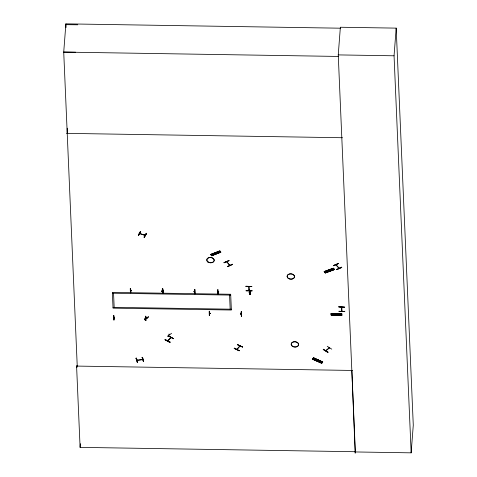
<?xml version="1.0" encoding="UTF-8"?>
<svg xmlns="http://www.w3.org/2000/svg" width="477" height="477" viewBox="0 0 477 477"><rect width="100%" height="100%" fill="white"/><g stroke="black" fill="none" stroke-linecap="round" stroke-linejoin="round"><path stroke-width="0.72" d="M67.221 133.375L67.245 128.194M344.752 311.487L338.825 311.272L344.752 311.66L344.764 311.225M341.818 314.886L341.842 315.386L331.151 315.19L331.092 313.586L331.116 314.081L341.8 314.248L341.782 313.753L331.092 313.598L341.794 313.759L341.848 315.166L331.145 314.79M252.059 290.529L252.047 290.994L246.132 290.898L246.138 290.433M340.411 28.197L65.892 23.85L63.721 52.088L77.238 366.092L76.594 366.08L77 367.475M355.359 451.725L80.094 447.366L80.374 443.688M113.574 315.81L113.711 320.067L114.039 320.073L113.872 315.631L113.568 315.834M114.057 319.84L113.86 315.786M114.629 318.046L114.641 317.61M130.597 288.358L130.251 288.579L130.394 292.812C131.879 293.093 129.458 282.587 130.722 292.818M130.692 290.809L131.294 290.809L131.324 290.356M138.545 235.501L140.745 231.661C139.868 230.749 137.68 236.479 138.557 235.274M140.077 233.849L140.238 233.557M140.214 233.849L140.316 233.426M144.316 237.343L146.534 233.515L144.34 237.385L144.054 237.051L146.29 233.42M145.097 235.429L144.507 234.946M144.555 235.268L144.585 234.809M136.333 357.971L135.999 358.239M144.036 237.284L146.254 233.211M137.018 360.379L137.626 360.302L137.609 359.849M137.316 362.389L136.023 358.209L137.304 362.413L137.644 362.144M144.34 319.757L148.413 316.865L144.382 319.608M145.646 318.535L144.984 318.517L145.002 318.081M142.086 357.488C143.028 356.963 144.108 361.864 143.398 361.655L142.104 357.255M142.766 359.646L142.194 359.753L142.098 359.288M142.146 359.437L142.253 359.73M145.586 316.114L145.896 316.352M145.896 316.34L146.045 320.58L145.729 320.341M146.809 318.773L146.976 318.386M161.792 291.31L161.685 290.827M162.269 288.859L162.884 288.865M162.311 288.877L162.395 293.319L163.033 293.099M162.943 291.286L163.587 291.322L163.617 290.863M165.221 339.35L165.018 339.767L169.866 342.373L170.068 341.961M167.469 335.981L167.689 336.38L171.565 333.268M170.903 337.543L167.528 340.816L167.946 340.184M167.713 340.93L168.113 340.274M168.775 336.052L173.634 338.67L168.637 336.017M168.965 334.18L169.013 334.544M169.108 334.079L169.287 334.776M171.124 337.621L170.766 337.972L170.587 337.591M193.978 291.34L193.996 291.805L194.616 291.787M195.015 293.826L194.849 289.575L195.015 293.838L194.688 293.832L194.562 289.372M194.747 293.623L194.598 289.563M209.498 311.159L209.153 311.386L209.296 315.613L209.642 315.392M210.232 313.156C210.673 314.003 208.741 313.222 210.148 313.443M218.019 289.682L217.673 289.903L218.144 294.142L217.816 294.136L217.703 289.879M218.12 293.933L217.917 289.885M218.734 292.115L218.746 291.68M229.014 260.46L224.083 262.606M226.533 261.444L229.741 265.45M227.028 261.849L226.855 261.921M232.335 264.157L232.478 264.544L227.541 266.691L227.38 266.261M229.646 265.039L229.401 264.759M229.377 265.045L229.574 264.687M234.344 348.043L234.153 348.466L239.198 350.869L239.388 350.446M237.051 349.051L237.129 348.759M242.626 346.982L237.439 344.561L242.501 347.119M236.938 349.516L237.302 348.842M240.593 313.633L240.7 314.116M241.159 311.892C242.066 325.177 241.135 303.008 241.63 316.132L241.302 316.126L241.159 311.892L241.487 311.898M239.806 346.374L239.537 346.046M245.941 286.433L251.856 286.528L245.935 286.188M248.839 286.659L249.066 286.57M248.976 290.714L248.982 289.95M248.94 290.296L249.185 289.956M249.107 292.157L249.131 292.622L249.751 292.604M249.185 290.714L249.274 290.225M249.835 294.416L250.139 294.631L249.817 294.643L249.692 290.183M249.733 290.201L249.906 294.619M338.241 54.903L340.369 27.243L396.184 28.125L413.279 425.174L411.15 452.84L355.341 451.952L338.241 54.903L394.056 55.791L396.184 28.125M323.448 349.17L323.221 349.569L327.771 352.443L327.997 352.044M326.173 350.637L326.065 350.154M327.21 346.29L331.765 349.164M333.411 265.564L338.324 263.578M338.342 263.411L333.435 265.57M329.309 347.727L329.184 348.132L329.011 347.733M335.826 264.359L336.082 265.146L336.357 264.807M336.035 264.324L336.064 264.753L336.118 264.336M341.639 267.066L341.8 267.496L336.869 269.648L336.708 269.213M338.73 267.716L339.069 268.408L335.796 264.765M338.742 268.038L338.897 267.639M338.765 306.812L344.686 307.23L338.783 306.806M341.651 307.313L341.866 307.599L341.83 307.14M341.681 311.362L341.699 310.605M341.89 311.368L341.908 310.61M355.305 451.665L355.192 453.15L351.859 370.438M146.379 318.463L146.91 318.642L146.332 318.433M236.783 349.379L239.8 345.95M240.05 346.052L239.514 346.338M249.238 290.624L248.911 290.624M341.943 311.326L341.86 307.23M170.563 337.877L170.939 337.507M239.347 350.673L234.308 348.24L239.371 350.678M165.018 339.755L169.866 342.367M170.027 342.182L165.185 339.546L170.05 342.188M327.949 352.264L323.406 349.361L327.979 352.27M146.952 318.672L146.475 318.332M169.562 334.705L169.132 334.395M136.947 360.213L137.632 360.278M142.08 359.58L142.718 359.497M321.886 362.943L312.614 358.746L312.334 359.175L321.635 363.301L322.679 361.936M322.559 362.198L313.222 358.024L322.434 362.353L322.756 361.954M312.614 358.746L321.951 362.919L321.76 363.152L312.423 358.972L313.478 357.81L322.625 362.121L313.288 358.036M239.997 346.117L237.057 349.468M138.509 235.435L140.697 231.607M139.707 233.503L144.96 235.435M312.554 358.925L321.826 363.075L312.53 358.948M322.679 361.989L313.472 357.822M322.738 361.983L313.413 357.792M136.267 358.173L137.626 362.371M171.064 337.68L167.832 340.888M228.996 260.627L224.089 262.845M162.568 289.062L162.723 293.325M162.979 293.272C163.557 287.548 161.596 287.458 162.454 293.283M209.576 315.583L209.445 311.332L209.624 315.619M130.644 290.63L131.306 290.791M113.961 317.885L114.563 318.046M162.937 291.143L163.593 291.155M218.067 291.954L218.669 292.115M339.254 268.312L336.005 264.687M313.371 359.402L314.355 358.215M317.408 361.208L318.392 360.022M318.35 361.626L319.328 360.439M319.185 362.001L320.168 360.815M320.127 362.419L321.11 361.238M320.753 362.705L321.736 361.518M237.421 344.788L242.638 347M131.181 290.594L130.77 290.612M114.027 317.885L114.558 317.897M145.515 318.362L145.026 318.553L145.64 318.386M194.538 291.805L193.954 291.626L194.616 291.644M218.132 291.954L218.663 291.966M240.629 313.92L241.225 313.932M325.946 350.488L325.624 350.726L329.41 347.679M325.886 350.833L329.565 347.781M144.364 319.834L148.419 316.847M144.567 235.101L145.175 235.298M168.649 336.172L173.479 338.777M223.91 262.642L229.02 260.692M227.362 266.488L232.323 264.306L227.547 266.685M338.348 263.65L333.417 265.802M336.69 269.445L341.645 267.263L336.738 269.469M211.633 255.672L210.536 254.438L219.802 250.86L220.803 252.106L211.693 255.887L211.472 255.618L220.797 252.154L211.484 255.636M210.679 254.629L219.873 251.063M210.536 254.438L210.733 254.694L219.998 251.099L210.882 254.879M211.347 255.457L220.607 251.862L220.809 252.172L211.347 255.457L220.601 251.916M334.502 269.505L325.171 272.892L324.133 271.562L333.465 268.193L334.502 269.457L325.231 273.035L334.419 269.463M333.602 268.39L333.805 268.646L324.455 272.003L324.145 271.592L333.554 268.187L333.745 268.503M324.39 271.842L333.739 268.438L324.324 271.824M324.903 272.6L334.317 269.213M194.079 291.608L194.491 291.62M249.209 292.425L249.626 292.622M210.089 313.61L209.618 313.58M241.112 314.099L240.569 313.92L241.1 313.89M137.006 360.207L142.659 359.509M137.054 360.35L142.706 359.652M146.737 318.743L146.332 318.475M229.872 265.29L226.736 261.795M65.832 24.655L77.799 24.792M75.688 52.226L63.721 52.088L338.241 56.435M66.571 133.363L342.486 137.734M245.941 286.361L251.856 286.45M246.12 290.666L252.041 290.791M112.399 293.218L230.719 295.09M113.007 307.325L231.327 309.197M331.121 313.86L341.806 314.033L331.116 313.932M77.238 366.032L76.588 366.026L80.094 447.366M76.594 366.08L352.503 370.45M249.674 290.415L250.002 290.421L250.151 294.649L250.002 290.41M194.544 289.599L194.872 289.605M161.727 291.119L162.258 291.131M130.71 290.63L131.241 290.642M161.733 291.268L162.263 291.274M145.044 318.374L145.58 318.386M338.771 306.967L344.692 307.152M139.809 233.533L145.074 235.239M142.17 357.446L143.452 361.614M145.628 316.311L145.712 320.574M146.236 233.444L146.534 233.515M249.036 286.57L249.179 290.672M341.61 307.546L341.627 307.134L341.651 311.272M218.86 251.224L219.873 252.47M218.239 251.462L219.253 252.715M217.309 251.826L218.317 253.072M216.48 252.148L217.494 253.394M215.55 252.512L216.564 253.758M211.555 254.062L212.563 255.314M332.594 268.533L333.56 269.797M331.962 268.76L332.922 270.03M331.014 269.1L331.98 270.37M330.173 269.41L331.139 270.674M329.225 269.749L330.191 271.014M325.159 271.21L326.125 272.48M394.056 55.791L411.15 452.84M340.697 313.735L340.763 315.148M339.976 313.729L340.035 315.136M338.891 313.711L338.95 315.118M337.931 313.693L337.99 315.106M336.845 313.681L336.905 315.088M332.189 313.604L332.254 315.017M248.797 286.522L248.976 290.666M229.568 295.072L230.176 309.179M113.55 293.236L114.158 307.343M65.892 23.85L66.053 27.547M162.866 289.098L163.015 293.331M230.683 294.267L112.363 292.395L113.043 308.148L231.363 310.02L230.683 294.267M341.83 315.082L331.139 314.915L341.83 315.082M207.972 262.016A3.697 2.635 4.4 0 0 214.095 260.931A3.697 2.635 4.4 0 0 209.433 257.628A3.697 2.635 4.4 0 0 207.972 262.016M207.972 261.915A3.703 2.635 4.4 0 0 214.107 260.83A3.703 2.635 4.4 0 0 209.439 257.514A3.703 2.635 4.4 0 0 207.972 261.915M288.287 278.371A3.697 2.635 4.4 0 0 294.41 277.286A3.697 2.635 4.4 0 0 289.748 273.977A3.697 2.635 4.4 0 0 288.287 278.371M288.287 278.276A3.703 2.635 4.4 0 0 294.422 277.185A3.703 2.635 4.4 0 0 289.754 273.876A3.703 2.635 4.4 0 0 288.287 278.276M292.347 346.26A3.703 2.635 4.4 0 0 298.477 345.175A3.703 2.635 4.4 0 0 293.814 341.866A3.703 2.635 4.4 0 0 292.347 346.26M292.353 346.159A3.703 2.635 4.4 0 0 298.489 345.068A3.703 2.635 4.4 0 0 293.82 341.759A3.703 2.635 4.4 0 0 292.353 346.159"/></g></svg>
